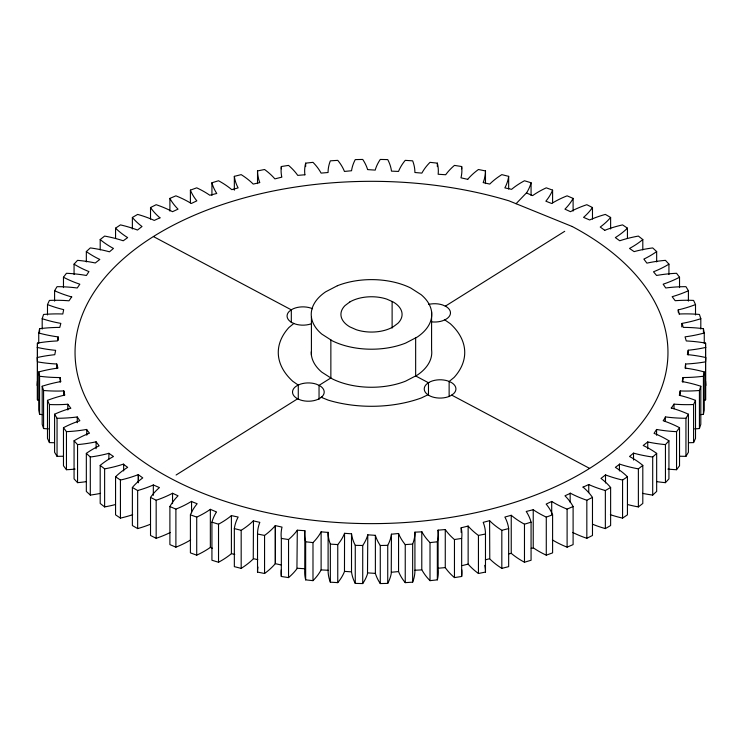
<?xml version="1.0" encoding="UTF-8"?>
<svg xmlns="http://www.w3.org/2000/svg" width="743" height="743" viewBox="0 0 743 743"><rect width="100%" height="100%" fill="white"/><g stroke="black" fill="none" stroke-linecap="round" stroke-linejoin="round"><path stroke-width="1.11" d="M281.244 569.77A93.154 53.784 0 0 0 281.337 576.484L288.544 577.599L288.544 539.539A91.491 52.827 0 0 0 296.931 530.716L297.302 530.196L304.862 530.697L304.76 569.797A93.154 53.784 0 0 0 305.661 579.856L312.989 580.654L312.989 542.594A91.491 52.827 0 0 0 321.115 531.83L328.1 532.434A93.154 53.784 0 0 0 330.347 544.108L330.347 582.168L337.759 582.642A91.491 52.827 0 0 0 344.473 571.562L344.548 533.307L351.513 533.808A93.154 53.784 0 0 0 355.265 545.343L355.265 583.404L362.723 583.561A91.491 52.827 0 0 0 367.497 573.884L367.785 534.83L375.382 535.332L375.531 535.824A93.154 53.784 0 0 0 380.277 545.501L380.277 583.561L387.735 583.404A91.491 52.827 0 0 0 391.245 573.54L391.45 534.198L398.554 533.502A93.154 53.784 0 0 0 405.241 544.591L405.241 582.642L412.653 582.168A91.491 52.827 0 0 0 414.928 570.494L414.919 532.174L421.913 531.83A93.154 53.784 0 0 0 430.011 542.594L430.011 580.654L437.339 579.856A91.491 52.827 0 0 0 438.268 569.797L438.101 568.116M328.109 532.22L328.1 570.494A93.154 53.784 0 0 0 330.347 582.168M39.286 400.217A91.491 52.827 0 0 1 37.429 399.901L37.429 343.099A93.154 53.784 0 0 1 57.415 340.935L57.935 336.867A91.491 52.827 0 0 1 38.738 332.994L39.574 328.712A93.154 53.784 0 0 1 59.784 327.412L60.833 323.381A91.491 52.827 0 0 1 42.193 318.691L43.577 314.456A93.154 53.784 0 0 1 60.991 313.936L62.811 314.001L63.666 309.636L62.774 309.422A91.491 52.827 0 0 1 47.487 304.574L49.419 300.413A93.154 53.784 0 0 1 66.851 300.646L68.988 300.813L71.644 296.921M37.15 385.459L37.429 381.159M703.705 400.217A93.154 53.784 0 0 0 705.571 399.901L705.571 343.099A91.491 52.827 0 0 0 688.492 341.074L686.263 340.953L685.055 336.848A93.154 53.784 0 0 0 704.262 332.994L703.426 328.712A91.491 52.827 0 0 0 683.216 327.394L682.158 323.363A93.154 53.784 0 0 0 700.807 318.691L699.423 314.456A91.491 52.827 0 0 0 682.009 313.917L679.102 314.02M304.862 530.697L304.76 531.737A93.154 53.784 0 0 0 305.661 541.796L305.661 579.856M391.45 534.198L391.245 535.48A91.491 52.827 0 0 1 387.735 545.343L387.735 583.404M705.85 347.399A93.154 53.784 0 0 1 689.077 350.148L688.232 350.222L687.368 354.615L689.077 354.782A91.491 52.827 0 0 1 705.85 357.541L705.571 361.841A93.154 53.784 0 0 1 685.585 364.005L685.065 368.073A91.491 52.827 0 0 1 704.262 371.946L703.426 376.227A93.154 53.784 0 0 1 683.216 377.528L682.167 381.558A91.491 52.827 0 0 1 700.807 386.249L700.807 424.309L699.423 428.544A93.154 53.784 0 0 1 694.603 428.878M700.575 414.631A93.154 53.784 0 0 0 703.426 414.288L704.262 410.006L704.262 371.946M700.807 386.249L699.423 390.484A93.154 53.784 0 0 1 682.009 391.004L680.189 390.939L679.334 395.304L680.226 395.517A91.491 52.827 0 0 1 695.513 400.366L695.513 438.426L693.581 442.587A93.154 53.784 0 0 1 688.742 442.707M367.785 534.83L367.497 535.824A91.491 52.827 0 0 1 362.723 545.501L362.723 583.561M344.548 533.307L344.473 533.502A91.491 52.827 0 0 1 337.759 544.591L337.759 582.642M693.581 442.587L693.581 404.526L695.513 400.366M54.592 301.11L54.592 290.727L57.053 286.668A93.154 53.784 0 0 1 77.253 287.996L79.835 284.197A91.491 52.827 0 0 1 63.471 277.232L66.452 273.285A93.154 53.784 0 0 1 86.42 275.486L88.937 271.585L87.107 270.833A91.491 52.827 0 0 1 74.068 264.146L77.551 260.338A93.154 53.784 0 0 1 94.463 262.808L95.262 262.985L99.813 259.437L98.466 258.796A91.491 52.827 0 0 1 86.337 251.561L90.302 247.921A93.154 53.784 0 0 1 109.481 251.812L113.456 248.441A91.491 52.827 0 0 1 100.194 239.543L104.624 236.079A93.154 53.784 0 0 1 123.245 240.788L127.647 237.602A91.491 52.827 0 0 1 115.564 228.157L120.431 224.888A93.154 53.784 0 0 1 135.96 229.466L137.483 230.042L142.006 226.513L141.421 226.067A91.491 52.827 0 0 1 132.375 217.458L137.65 214.411A93.154 53.784 0 0 1 152.547 219.649L154.256 220.411L159.921 217.81M680.133 456.211A93.154 53.784 0 0 0 685.947 456.332L685.947 418.272L688.408 414.213A91.491 52.827 0 0 0 673.79 408.724L671.189 407.963M685.947 456.332L688.408 452.273L688.408 414.213M685.947 418.272A93.154 53.784 0 0 1 665.747 416.944L663.165 420.742A91.491 52.827 0 0 1 679.529 427.708L676.548 431.655A93.154 53.784 0 0 1 656.58 429.463L654.063 433.355L655.893 434.107A91.491 52.827 0 0 1 668.932 440.794L668.932 478.854L665.449 482.662A93.154 53.784 0 0 1 656.896 481.65M516.079 203.712L526.796 192.521A93.154 53.784 0 0 0 531.069 182.759L524.474 180.753A91.491 52.827 0 0 0 512.893 188.276L511.602 189.335L504.85 187.886A93.154 53.784 0 0 0 508.658 176.351L501.822 174.633A91.491 52.827 0 0 0 489.748 184.078L483.173 182.592A93.154 53.784 0 0 0 485.476 170.927L478.436 169.506A91.491 52.827 0 0 0 468.926 177.948L467.626 179.444M671.356 408.018L674.012 404.127L676.149 404.294A93.154 53.784 0 0 0 693.581 404.526M297.302 530.196L296.931 568.766A91.491 52.827 0 0 1 288.544 577.599M667.892 469.084A93.154 53.784 0 0 0 676.548 469.715L679.529 465.768L679.529 427.708M665.449 482.662L665.449 444.602L668.932 440.794M264.564 573.494L264.564 535.434A91.491 52.827 0 0 0 274.074 527.001L275.374 525.496L275.374 563.556L274.074 565.051A91.491 52.827 0 0 1 264.564 573.494L257.524 572.073L257.524 534.013A93.154 53.784 0 0 1 259.827 522.348L253.252 520.862A91.491 52.827 0 0 1 241.178 530.307L241.178 568.367L234.342 566.649L234.342 528.589A93.154 53.784 0 0 1 238.15 517.054L231.398 515.605L230.107 516.664A91.491 52.827 0 0 1 218.526 524.186L211.931 522.18A93.154 53.784 0 0 1 216.204 512.419L216.501 511.955L210.353 509.326L209.247 510.107A91.491 52.827 0 0 1 196.719 517.109L190.403 514.815A93.154 53.784 0 0 1 197.155 503.745L191.313 501.451A91.491 52.827 0 0 1 175.896 509.113L169.896 506.55A93.154 53.784 0 0 1 178.06 495.804L172.534 493.259A91.491 52.827 0 0 1 156.169 500.234L150.523 497.42A93.154 53.784 0 0 1 158.445 488.457L159.448 487.584L153.327 484.965L152.556 485.309A91.491 52.827 0 0 1 137.65 490.529L132.375 487.482A93.154 53.784 0 0 1 141.439 478.882L142.758 477.898L138.254 474.628L138.254 482.699M253.474 520.629L253.252 558.922A91.491 52.827 0 0 1 241.178 568.367M642.463 493.343A93.154 53.784 0 0 0 652.698 495.079L652.698 457.019L656.663 453.379A91.491 52.827 0 0 0 644.534 446.144L643.187 445.503L647.738 441.955L648.537 442.131A93.154 53.784 0 0 0 665.449 444.602M652.698 495.079L656.663 491.439L656.663 453.379M293.866 323.437L288.906 327.505A93.228 53.821 0 0 0 292.761 381.28L298.277 385.097L298.277 399M231.398 515.605L231.398 553.665L230.107 554.724A91.491 52.827 0 0 1 218.526 562.247L211.931 560.241L211.931 522.18M652.698 457.019A93.154 53.784 0 0 1 633.519 453.128L629.544 456.499A91.491 52.827 0 0 1 642.806 465.397L638.376 468.861A93.154 53.784 0 0 1 619.755 464.152L615.353 467.347A91.491 52.827 0 0 1 627.436 476.792L627.436 514.843L622.569 518.112A93.154 53.784 0 0 1 610.356 514.695M627.519 504.516A93.154 53.784 0 0 0 638.376 506.921L642.806 503.457L642.806 465.397M627.436 476.792L622.569 480.052A93.154 53.784 0 0 1 607.04 475.474L605.517 474.898L600.994 478.427L601.579 478.873A91.491 52.827 0 0 1 610.625 487.482L610.625 525.542L605.35 528.589A93.154 53.784 0 0 1 592.821 524.335M210.353 509.326L210.353 547.387L209.247 548.167A91.491 52.827 0 0 1 196.719 555.17L190.403 552.876L190.403 514.815M176.1 475.009L297.674 398.768M445.326 306.172L564.717 231.305M583.079 487.139L588.744 484.529L590.453 485.29A93.154 53.784 0 0 0 605.35 490.529L610.625 487.482M150.523 219.055L150.523 207.52L156.169 204.706A93.154 53.784 0 0 1 172.515 211.69L178.032 209.145A91.491 52.827 0 0 1 169.896 198.39L175.896 195.836A93.154 53.784 0 0 1 191.295 203.498L196.839 200.851L195.901 199.681A91.491 52.827 0 0 1 190.403 190.124L196.719 187.83A93.154 53.784 0 0 1 209.229 194.852L209.767 195.233L216.78 193.468L216.176 192.53A91.491 52.827 0 0 1 211.931 182.759L218.526 180.753A93.154 53.784 0 0 1 231.76 189.66L238.122 187.886A91.491 52.827 0 0 1 234.342 176.351L241.178 174.633A93.154 53.784 0 0 1 253.224 184.088L259.799 182.592A91.491 52.827 0 0 1 257.524 170.927L264.564 169.506A93.154 53.784 0 0 1 274.046 177.948L274.864 178.887L281.838 177.14L281.708 176.583A91.491 52.827 0 0 1 281.337 166.516L288.544 165.401A93.154 53.784 0 0 1 296.903 174.233L297.729 175.385L304.89 174.772M552.374 539.91A93.154 53.784 0 0 0 567.104 547.164L573.104 544.61L573.104 506.55A91.491 52.827 0 0 0 564.968 495.795L570.485 493.25A93.154 53.784 0 0 0 586.831 500.234L592.477 497.42A91.491 52.827 0 0 0 584.574 488.448L582.976 487.046M572.649 532.425A93.154 53.784 0 0 0 586.831 538.294L592.477 535.48L592.477 497.42M428.014 394.747L421.402 397.932A93.228 53.821 0 0 1 328.257 400.152L321.217 397.291M573.104 506.55L567.104 509.113A93.154 53.784 0 0 1 551.705 501.441L546.161 504.088L547.099 505.268A91.491 52.827 0 0 1 552.597 514.815L552.597 552.876L546.281 555.17A93.154 53.784 0 0 1 533.771 548.148L531.226 548.278M604.588 230.376L607.022 229.448A91.491 52.827 0 0 1 622.569 224.888L627.436 228.157L627.436 238.531M509.085 553.869L511.24 553.34A93.154 53.784 0 0 0 524.474 562.247L531.069 560.241L531.069 522.18A91.491 52.827 0 0 0 526.824 512.41L526.22 511.472L533.233 509.717L533.771 510.088A93.154 53.784 0 0 0 546.281 517.109L552.597 514.815M132.663 514.713A91.491 52.827 0 0 1 120.431 518.112L115.564 514.843L115.564 476.792A93.154 53.784 0 0 1 127.666 467.356L123.264 464.171A91.491 52.827 0 0 1 104.624 468.861L100.194 465.397A93.154 53.784 0 0 1 113.475 456.508L108.887 453.304L106.853 453.852A91.491 52.827 0 0 1 90.302 457.019L86.337 453.379A93.154 53.784 0 0 1 98.485 446.162L99.144 445.846L96.098 441.797L94.472 442.15A91.491 52.827 0 0 1 77.551 444.602L74.068 440.794A93.154 53.784 0 0 1 89.504 433.15L86.429 429.473A91.491 52.827 0 0 1 66.452 431.655L63.471 427.708A93.154 53.784 0 0 1 79.845 420.752L77.263 416.962A91.491 52.827 0 0 1 57.053 418.272L54.592 414.213A93.154 53.784 0 0 1 69.22 408.734L70.845 408.269L67.808 404.238L66.851 404.313A91.491 52.827 0 0 1 49.419 404.526L47.487 400.366A93.154 53.784 0 0 1 62.783 395.536L64.78 395.062L63.712 390.929L63.712 395.545M461.162 532.415L461.162 527.799L468.136 526.053L468.136 564.113L468.954 565.051A93.154 53.784 0 0 0 478.436 573.494L485.476 572.073L485.476 534.013A91.491 52.827 0 0 0 483.201 522.348L489.591 520.667L489.776 558.912A93.154 53.784 0 0 0 501.822 568.367L508.658 566.649L508.658 528.589A91.491 52.827 0 0 0 504.878 517.054L511.24 515.28A93.154 53.784 0 0 0 524.474 524.186L531.069 522.18M485.328 559.85L489.591 558.727M489.591 520.667L489.776 520.852A93.154 53.784 0 0 0 501.822 530.307L508.658 528.589M462.155 565.609L468.136 564.113M678.22 312.19L678.22 309.877L680.216 309.404A93.154 53.784 0 0 0 695.513 304.574L693.581 300.413A91.491 52.827 0 0 0 676.149 300.636L675.192 300.711L672.155 296.68L673.78 296.206A93.154 53.784 0 0 0 688.408 290.727L685.947 286.668A91.491 52.827 0 0 0 665.737 287.978L663.155 284.188A93.154 53.784 0 0 0 679.529 277.232L676.548 273.285A91.491 52.827 0 0 0 656.571 275.467L653.496 271.789A93.154 53.784 0 0 0 668.932 264.146L665.449 260.338A91.491 52.827 0 0 0 648.528 262.79L646.902 263.143L643.856 259.093L644.515 258.778A93.154 53.784 0 0 0 656.663 251.561L652.698 247.921A91.491 52.827 0 0 0 636.147 251.088L634.113 251.636L629.525 248.431A93.154 53.784 0 0 0 642.806 239.543L638.376 236.079A91.491 52.827 0 0 0 619.736 240.769L615.334 237.584A93.154 53.784 0 0 0 627.436 228.157M468.136 526.053L468.954 526.991A93.154 53.784 0 0 0 478.436 535.434L485.476 534.013M438.11 530.168L445.271 529.555L446.097 530.706A93.154 53.784 0 0 0 454.456 539.539L461.663 538.424A91.491 52.827 0 0 0 461.292 528.357L461.162 527.799M445.271 529.555L445.271 567.615L446.097 568.766A93.154 53.784 0 0 0 454.456 577.599L461.663 576.484A91.491 52.827 0 0 0 461.784 569.77M304.899 174.884L304.732 173.203A91.491 52.827 0 0 1 305.661 163.144L312.989 162.346A93.154 53.784 0 0 1 321.087 173.11L328.072 172.506A91.491 52.827 0 0 1 330.347 160.832L337.759 160.358A93.154 53.784 0 0 1 344.446 171.438L351.55 170.741L351.755 169.46A91.491 52.827 0 0 1 355.265 159.596L362.723 159.439A93.154 53.784 0 0 1 367.469 169.125L367.618 169.608L375.215 170.11L375.503 169.116A91.491 52.827 0 0 1 380.277 159.439L387.735 159.596A93.154 53.784 0 0 1 391.487 171.131L398.527 171.438A91.491 52.827 0 0 1 405.241 160.358L412.653 160.832A93.154 53.784 0 0 1 414.9 172.506L421.885 173.11A91.491 52.827 0 0 1 430.011 162.346L437.339 163.144A93.154 53.784 0 0 1 438.24 173.203L438.138 174.252L445.698 174.744L446.069 174.233A91.491 52.827 0 0 1 454.456 165.401L461.663 166.516L461.663 168.828M430.011 542.594L437.339 541.796A91.491 52.827 0 0 0 438.268 531.737L438.101 530.065L438.11 568.228L445.271 567.615M391.45 572.259L398.554 571.562A93.154 53.784 0 0 0 405.241 582.642M414.919 570.234L421.913 569.89A93.154 53.784 0 0 0 430.011 580.654M405.241 544.591L412.653 544.108A91.491 52.827 0 0 0 414.928 532.443L414.919 532.174M380.277 545.501L387.735 545.343M48.397 428.887A91.491 52.827 0 0 1 43.577 428.544L42.193 424.309L42.193 386.249A93.154 53.784 0 0 1 60.842 381.577L59.784 377.546A91.491 52.827 0 0 1 39.574 376.227L38.738 371.946A93.154 53.784 0 0 1 57.945 368.091L56.737 363.986L54.508 363.875A91.491 52.827 0 0 1 37.429 361.841L37.15 357.541A93.154 53.784 0 0 1 53.923 354.792L54.768 354.717L55.632 350.325L53.923 350.167A91.491 52.827 0 0 1 37.15 347.399M355.265 545.343L362.723 545.501M312.989 580.654A91.491 52.827 0 0 0 321.115 569.89L328.109 570.28M330.347 544.108L337.759 544.591M297.302 568.256L304.862 568.748M367.785 572.89L375.382 573.392L375.531 573.875A93.154 53.784 0 0 0 380.277 583.561M344.548 571.367L351.513 571.869A93.154 53.784 0 0 0 355.265 583.404M305.661 541.796L312.989 542.594M280.91 564.931L275.291 563.649L275.291 525.589L282.024 527.121L281.746 528.357A93.154 53.784 0 0 0 281.337 538.424L288.544 539.539M257.524 534.013L264.564 535.434M231.398 553.665L234.769 554.389M467.709 179.351L460.976 177.818L461.254 176.583A93.154 53.784 0 0 0 461.663 166.516M253.474 558.69L257.784 559.665M234.342 528.589L241.178 530.307M71.811 296.977L69.21 296.225A91.491 52.827 0 0 1 54.592 290.727M552.597 202.811L552.597 190.124L546.281 187.83A91.491 52.827 0 0 0 533.753 194.833L532.647 195.613L526.499 192.985M573.104 211.077L573.104 198.39L567.104 195.836A91.491 52.827 0 0 0 551.687 203.489L545.845 201.195A93.154 53.784 0 0 0 552.597 190.124M210.353 547.387L212.405 548.269M190.645 539.92A91.491 52.827 0 0 1 175.896 547.164L169.896 544.61L169.896 506.55M592.477 219.055L592.477 207.52L586.831 204.706A91.491 52.827 0 0 0 570.466 211.681L564.94 209.145A93.154 53.784 0 0 0 573.104 198.39M170.37 532.443A91.491 52.827 0 0 1 156.169 538.294L150.523 535.48L150.523 497.42M153.402 236.543L291.312 309.85L291.312 322.592M451.688 395.1L589.598 468.396M610.625 228.993L610.625 217.458L605.35 214.411A91.491 52.827 0 0 0 590.444 219.631L589.673 219.974L583.552 217.365L584.555 216.482A93.154 53.784 0 0 0 592.477 207.52M150.197 524.344A91.491 52.827 0 0 1 137.65 528.589L132.375 525.542L132.375 487.482M115.564 476.792L120.431 480.052A91.491 52.827 0 0 0 135.978 475.492L138.412 474.563L138.412 482.644M444.723 319.843L450.239 323.66A93.228 53.821 0 0 1 454.094 377.435L449.134 381.503L449.134 396.558M604.746 230.311L600.242 227.042L601.561 226.058A93.154 53.784 0 0 0 610.625 217.458M115.499 504.534A91.491 52.827 0 0 1 104.624 506.921L100.194 503.457L100.194 465.397M160.024 217.894L158.426 216.492A91.491 52.827 0 0 1 150.523 207.52M100.546 493.361A91.491 52.827 0 0 1 90.302 495.079L86.337 491.439L86.337 453.379M86.114 481.668A91.491 52.827 0 0 1 77.551 482.662L74.068 478.854L74.068 440.794M75.117 469.093A91.491 52.827 0 0 1 66.452 469.715L63.471 465.768L63.471 427.708M62.876 456.23A91.491 52.827 0 0 1 57.053 456.332L54.592 452.273L54.592 414.213M54.267 442.717A91.491 52.827 0 0 1 49.419 442.587L47.487 438.426L47.487 400.366M42.193 386.249L43.577 390.484L43.577 428.544M678.22 309.877L679.288 314.01M42.425 414.631A91.491 52.827 0 0 1 39.574 414.288L38.738 410.006L38.738 371.946M705.571 381.159L705.85 385.459M705.571 343.099L705.571 399.901M704.262 332.994L704.262 343.368M703.426 328.712L703.426 332.167M703.426 376.227L703.426 414.288M700.807 318.691L700.807 329.065M699.423 390.484L699.423 428.544M695.513 304.574L695.513 314.958M688.408 290.727L688.408 301.11M688.232 350.222L688.232 354.838M685.585 364.005L685.585 368.621M682.845 377.528L682.845 382.134M681.73 323.437L681.73 326.901M680.189 390.939L680.189 395.555M679.529 277.232L679.529 287.606M676.548 431.655L676.548 469.715M674.012 404.127L674.012 408.743M668.932 264.146L668.932 274.529M665.31 416.879L665.31 421.495M656.663 251.561L656.663 261.945M656.58 429.463L656.58 435.222M647.738 441.955L647.738 448.874M642.806 239.543L642.806 249.917M638.376 468.861L638.376 506.921M633.519 453.128L633.519 460.047M622.569 480.052L622.569 518.112M619.43 464.041L619.43 470.96M605.517 474.898L605.517 482.969M605.35 490.529L605.35 528.589M588.744 484.529L588.744 492.609M586.831 500.234L586.831 538.294M570.16 493.064L570.16 502.296M567.104 509.113L567.104 547.164M551.705 501.441L551.705 514.128M546.281 517.109L546.281 555.17M533.233 509.717L533.233 547.767M531.069 182.759L531.069 195.446M524.474 524.186L524.474 562.247M511.24 515.28L511.24 553.34M508.658 176.351L508.658 189.038M501.822 530.307L501.822 568.367M485.476 170.927L485.476 183.614M478.436 535.434L478.436 573.494M461.663 538.424L461.663 576.484M454.456 539.539L454.456 577.599M437.339 163.144L437.339 166.608M437.339 541.796L437.339 579.856M431.581 311.689L431.581 349.739A60.257 34.791 0 0 1 417.325 375.066L405.632 381.14A60.257 34.791 0 0 1 332.362 378.921L321.83 372.178A60.257 34.791 0 0 1 311.252 351.792M428.479 395.499L428.479 382.756L415.653 375.939L415.653 337.879M421.783 531.579L421.783 569.64M412.653 544.108L412.653 582.168M398.554 533.502L398.554 571.562M392.118 301.482L392.118 328.072M375.382 535.332L375.382 573.392M351.513 533.808L351.513 571.869M330.858 339.904L330.858 377.955L319.044 385.366L319.044 399.27M321.115 531.83L321.115 569.89M311.419 317.14L311.419 355.2M305.661 163.144L305.661 166.608M281.337 166.516L281.337 168.828M281.337 538.424L281.337 576.484M257.524 170.927L257.524 183.614M234.342 176.351L234.342 190.189M218.526 524.186L218.526 562.247M211.931 182.759L211.931 195.446M196.719 517.109L196.719 555.17M191.555 501.293L191.555 512.828M190.403 190.124L190.403 202.811M175.896 509.113L175.896 547.164M172.534 493.259L172.534 503.643M169.896 198.39L169.896 211.077M156.169 500.234L156.169 538.294M153.327 484.965L153.327 495.349M137.65 490.529L137.65 528.589M132.375 217.458L132.375 228.993M123.654 464.031L123.654 470.951M120.431 480.052L120.431 518.112M115.564 228.157L115.564 238.531M108.887 453.304L108.887 459.072M104.624 468.861L104.624 506.921M100.194 239.543L100.194 249.917M96.098 441.797L96.098 448.716M90.302 457.019L90.302 495.079M86.773 429.408L86.773 435.175M86.337 251.561L86.337 261.945M77.551 444.602L77.551 482.662M77.263 416.962L77.263 422.73M74.068 264.146L74.068 274.529M67.808 404.238L67.808 409.997M66.452 431.655L66.452 469.715M63.898 395.536L63.898 390.92L60.991 391.022A91.491 52.827 0 0 1 43.577 390.484M63.471 277.232L63.471 287.606M60.248 377.537L60.248 382.153M58.288 336.913L58.288 340.368M57.053 418.272L57.053 456.332M56.737 363.986L56.737 368.602M49.419 404.526L49.419 442.587M47.487 304.574L47.487 314.958M42.193 318.691L42.193 329.065M39.574 328.712L39.574 332.167M39.574 376.227L39.574 414.288M38.738 332.994L38.738 343.368M37.429 343.099L37.429 399.901M257.524 572.073A93.154 53.784 0 0 1 257.97 567.039M484.733 565.367A91.491 52.827 0 0 1 485.476 572.073M310.843 323.939A15.844 9.148 0 0 1 294.99 323.939L291.711 322.481A15.844 9.148 0 0 1 289.194 311.438L291.711 309.543A15.844 9.148 0 0 1 312.562 308.754M431.544 321.849A15.844 9.148 0 0 0 442.568 320.8L445.846 319.341A15.844 9.148 0 0 0 445.846 306.404L442.568 304.946A15.844 9.148 0 0 0 428.581 304.416M349.879 301.927L345.021 305.587A30.574 17.656 0 0 0 349.879 326.892L356.213 329.697A30.574 17.656 0 0 0 393.121 326.892L397.979 323.242A30.574 17.656 0 0 0 393.121 301.927L386.787 299.123A30.574 17.656 0 0 0 349.879 301.927M322.081 396.641L319.564 398.536A15.844 9.148 0 0 1 300.432 399.994L297.154 398.536A15.844 9.148 0 0 1 297.154 385.598L300.432 384.14A15.844 9.148 0 0 1 316.277 384.14L319.564 385.598A15.844 9.148 0 0 1 322.081 396.641M428.878 382.459L426.361 384.354A15.844 9.148 0 0 0 426.361 393.502L428.878 395.397A15.844 9.148 0 0 0 451.289 395.397L453.806 393.502A15.844 9.148 0 0 0 451.289 382.459L448.01 381.001A15.844 9.148 0 0 0 428.878 382.459M337.368 285.739L325.675 291.813A60.257 34.791 0 0 0 321.83 334.118L332.362 340.87A60.257 34.791 0 0 0 405.632 343.09L417.325 337.006A60.257 34.791 0 0 0 421.17 294.711L410.638 287.959A60.257 34.791 0 0 0 337.368 285.739M572.296 226.55L509.001 200.842A296.457 171.159 0 0 0 75.359 344.603A296.457 171.159 0 0 0 484.306 510.757A296.457 171.159 0 0 0 572.296 226.55"/></g></svg>
